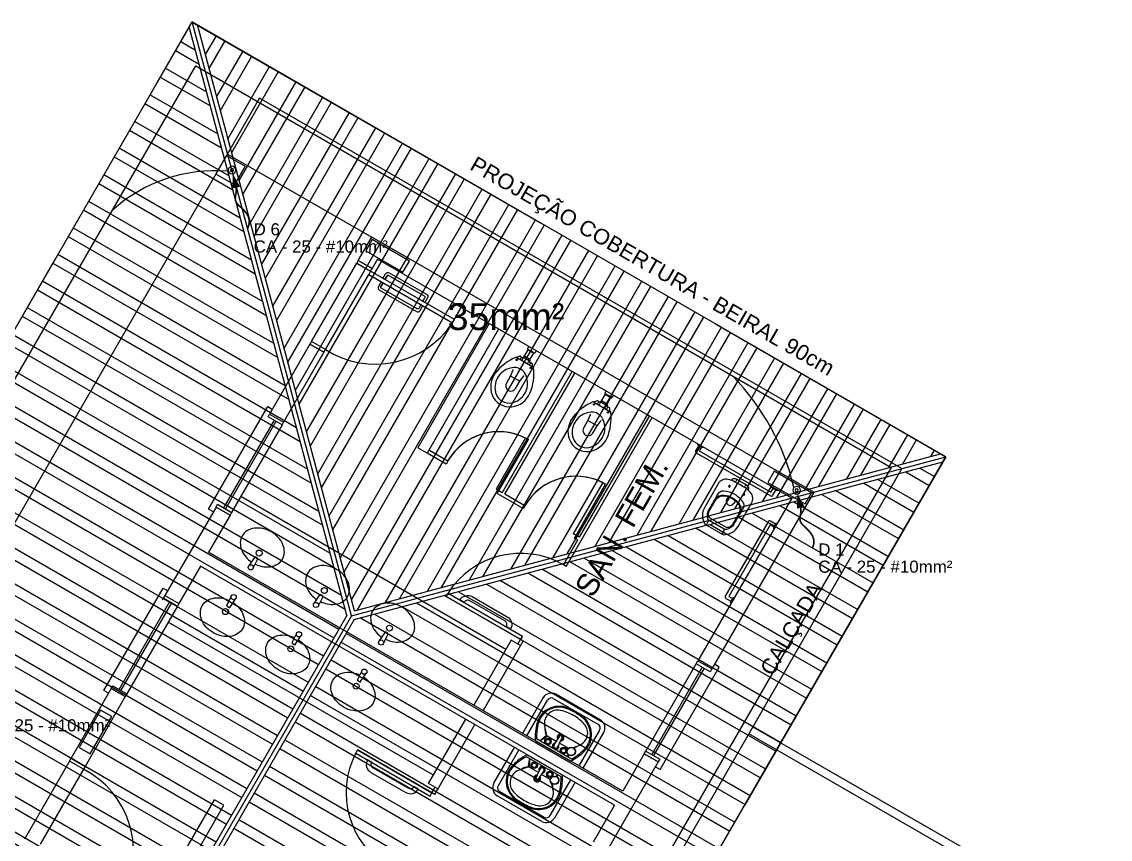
# Model space of a CAD drawing. Extents: x -192 to 167, y 237 to 369.
# Drawn here: x 125.64 to 135.77, y 318.19 to 325.8 of the extents above; entities that cross this region are included whole.
import ezdxf

# ---------------------------------------------------------------- set-up
doc = ezdxf.new("R2010")
doc.units = 0
doc.header["$LTSCALE"] = 0.1
doc.set_wipeout_variables(frame=1)
for name, pattern in [('CONTINU', [0]), ('HIDDEN', [9.525, 6.35, -3.175]), ('TRACEJADO_G', [0.375, 0.25, -0.125])]:
    doc.linetypes.add(name, pattern=pattern)
doc.layers.get('0').update_dxf_attribs({"linetype": 'CONTINUOUS'})
for name, color, linetype in [('100-txt_t4', 1, 'CONTINUOUS'), ('75-0', 7, 'CONTINUOUS'), ('A-BARRA', 2, 'CONTINUOUS'), ('A-JANEL', 1, 'CONTINUOUS'), ('A-PARED', 5, 'CONTINUOUS'), ('A-PAREDE', 5, 'CONTINUOUS'), ('A-PISOS-CTEL', 2, 'TRACEJADO_G'), ('A-PISOS-NIVEL', 1, 'CONTINUOUS'), ('A-WC', 1, 'CONTINUOUS'), ('ARQ-ALV-CORTE', 5, 'CONTINUOUS'), ('ARQ-ALV-VISTA2', 1, 'CONTINUOUS'), ('ARQ-BNC-VISTA', 1, 'CONTINUOUS'), ('ARQ-ESQ-CORTE', 3, 'CONTINUOUS'), ('ARQ-ESQ-VISTA1', 2, 'CONTINUOUS'), ('ARQ-ESQ-VISTA2', 1, 'CONTINUOUS'), ('ARQ-MOB-VISTA', 1, 'CONTINU'), ('ARQ-TXT-1_050', 2, 'CONTINUOUS'), ('ARQ-TXT-1_075', 2, 'CONTINUOUS'), ('FARADAY', 6, 'HIDDEN'), ('GER_PARA-RAIO', 5, 'PARA-RAIO'), ('PAG', 1, 'CONTINUOUS')]:
    doc.layers.add(name, color=color, linetype=linetype)
doc.styles.add('ESC-50-A20', font='arial.ttf', dxfattribs={"height": 0.1})
doc.styles.get("Standard").update_dxf_attribs({"font": 'ARIALUNI.TTF'})
doc.styles.add('T4', font='arial.ttf')
doc.linetypes.add('PARA-RAIO', pattern='A,0.5,-0.15,["/",Standard,S=0.15,R=0,X=-0.1,Y=-0.075],-0.05', length=0.7)
pattern_1 = [(330.00002, (-113.47094, 402.16197), (0.14287492, 0.2474668), []), (330.00002, (-113.43608, 402.03185), (0.14287492, 0.2474668), [])]

# ---------------------------------------------------------------- blocks, each defined once
blk = doc.blocks.new('cadnic01000124')
at = {"color": 10, "const_width": 0.0533}
blk.add_lwpolyline([(0.301, 0.301), (0.39, 0.381), (0.453, 0.463), (0.497, 0.542), (0.53, 0.619), (0.56, 0.69), (0.593, 0.752), (0.638, 0.805), (0.702, 0.846), (0.79, 0.874), (0.897, 0.896), (1.014, 0.921), (1.133, 0.956), (1.245, 1.01), (1.343, 1.091), (1.417, 1.208), (1.46, 1.368)], dxfattribs=at)
at = {"color": 10}
blk.add_lwpolyline([(0.088, 0.088, 0, 0.267, 0), (0.422, 0.422, 0.02, 0.02, 0)], format="xyseb", dxfattribs=at)
at = {"color": 2}
blk.add_circle((0, 0), 0.125, dxfattribs=at)
at = {"color": 3}
blk.add_circle((0, 0), 0.05, dxfattribs=at)
blk = doc.blocks.new('6 SALAS')
at = {"layer": 'A-BARRA', "color": 251}
for points in [[(62.236, -26.992, -0.414214), (62.267, -27.108), (62.267, -27.108), (62.228, -27.086, 0.414214), (62.213, -27.031), (61.888, -26.844, 0.414214), (61.834, -26.859), (61.795, -26.836), (61.795, -26.836, -0.414214), (61.911, -26.805)], [(61.292, -28.628, 0.414214), (61.408, -28.597), (61.408, -28.597), (61.369, -28.575, -0.414214), (61.315, -28.589), (60.99, -28.402, -0.414214), (60.975, -28.347), (60.936, -28.325), (60.936, -28.325, 0.414214), (60.967, -28.441)]]:
    blk.add_lwpolyline(points, format="xyb", close=True, dxfattribs=at)
at = {"layer": 'A-JANEL', "color": 251}
for p, q in [((60.025, -25.105), (60.155, -25.18)), ((64.01, -27.403), (64.14, -27.478))]:
    blk.add_line(p, q, dxfattribs=at)
at = {"layer": 'A-PARED', "color": 251}
blk.add_lwpolyline([(59.797, -22.798), (59.697, -22.971), (59.524, -22.871), (59.624, -22.698)], close=True, dxfattribs=at)
at = {"layer": 'A-PAREDE', "color": 251}
for p, q in [((60.85, -23.675), (60.975, -23.459)), ((65.089, -25.832), (60.975, -23.459)), ((60.98, -23.75), (60.85, -23.675)), ((60.98, -23.75), (60.85, -23.675)), ((61.03, -23.664), (60.98, -23.75)), ((61.03, -23.664), (60.98, -23.75)), ((64.884, -25.887), (61.03, -23.664)), ((60.4, -24.455), (60.025, -25.105)), ((60.53, -24.53), (60.4, -24.455)), ((60.53, -24.53), (60.4, -24.455)), ((60.53, -24.53), (60.155, -25.18)), ((60.025, -25.105), (60.155, -25.18)), ((65.089, -25.832), (64.14, -27.478)), ((64.884, -25.887), (64.01, -27.403)), ((63.311, -28.616), (59.456, -26.392)), ((63.236, -28.746), (59.381, -26.522)), ((64.01, -27.403), (64.14, -27.478)), ((58.551, -27.66), (58.177, -28.31)), ((58.681, -27.735), (58.307, -28.385)), ((58.551, -27.66), (58.681, -27.735)), ((58.307, -28.385), (58.177, -28.31))]:
    blk.add_line(p, q, dxfattribs=at)
for points in [[(61.326, -23.68), (60.98, -23.48), (60.92, -23.584), (61.266, -23.784)], [(65.069, -25.838), (64.722, -25.638), (64.662, -25.742), (65.009, -25.942)], [(58.356, -28.269), (58.556, -27.922), (58.452, -27.862), (58.252, -28.209)]]:
    blk.add_lwpolyline(points, close=True, dxfattribs=at)
at = {"layer": 'A-PISOS-NIVEL', "color": 251}
for p, q in [((59.632, -22.684), (59.932, -22.165)), ((65.909, -25.612), (59.932, -22.165)), ((56.497, -28.12), (59.632, -22.684)), ((59.632, -22.684), (60.975, -23.459)), ((65.909, -25.612), (63.086, -30.506)), ((64.522, -28.016), (79.8, -36.796)), ((79.8, -36.915), (64.485, -28.081))]:
    blk.add_line(p, q, dxfattribs=at)
at = {"layer": 'A-WC', "color": 251}
for p, q in [((62.786, -26.524), (63.585, -25.138)), ((61.667, -25.57), (61.49, -25.468)), ((61.682, -25.544), (61.505, -25.442)), ((61.682, -25.544), (61.667, -25.57)), ((62.76, -26.509), (62.893, -26.277)), ((62.786, -26.524), (62.76, -26.509)), ((62.386, -27.217), (61.667, -26.802)), ((61.667, -26.802), (62.36, -27.202)), ((61.685, -26.773), (62.377, -27.172)), ((62.36, -27.202), (62.335, -27.245)), ((62.386, -27.217), (62.357, -27.267)), ((62.377, -27.172), (62.36, -27.202)), ((60.843, -28.231), (60.826, -28.261)), ((60.826, -28.261), (61.518, -28.661)), ((60.843, -28.231), (61.536, -28.631)), ((61.562, -28.646), (60.843, -28.231)), ((61.518, -28.661), (61.536, -28.631)), ((61.536, -28.631), (61.565, -28.58)), ((61.562, -28.646), (61.591, -28.595))]:
    blk.add_line(p, q, dxfattribs=at)
blk.add_arc((62.158, -25.819), 0.55, 60.0228, 150.0228, dxfattribs=at)
at = {"layer": 'ARQ-ALV-CORTE', "color": 251}
for p, q in [((60.85, -23.675), (60.98, -23.75)), ((58.551, -27.66), (58.681, -27.735)), ((58.162, -28.336), (57.742, -29.063)), ((58.177, -28.31), (58.307, -28.385)), ((58.292, -28.411), (57.889, -29.108))]:
    blk.add_line(p, q, dxfattribs=at)
blk.add_lwpolyline([(58.307, -28.385), (58.292, -28.411), (58.162, -28.336), (58.177, -28.31)], close=True, dxfattribs=at)
blk.add_arc((57.894, -29.177), 0.864, 333.8638, 62.5601, dxfattribs=at)
at = {"layer": 'ARQ-ALV-VISTA2', "color": 251, "ltscale": 0.1}
for p, q in [((62.069, -24.263), (61.403, -25.418)), ((62.156, -24.313), (61.49, -25.468)), ((62.396, -24.567), (62.431, -24.507)), ((62.437, -24.476), (62.426, -24.495)), ((62.426, -24.498), (62.429, -24.5)), ((62.429, -24.5), (62.428, -24.502)), ((62.428, -24.505), (62.485, -24.538)), ((62.429, -24.5), (62.49, -24.535)), ((62.507, -24.516), (62.495, -24.535)), ((62.325, -24.579), (62.322, -24.578)), ((62.325, -24.579), (62.473, -24.665)), ((62.356, -24.597), (62.369, -24.574)), ((62.386, -24.584), (62.358, -24.568)), ((62.373, -24.607), (62.386, -24.584)), ((62.386, -24.584), (62.389, -24.579)), ((62.441, -24.609), (62.389, -24.579)), ((62.448, -24.597), (62.396, -24.567)), ((62.425, -24.637), (62.438, -24.614)), ((62.438, -24.614), (62.441, -24.609)), ((62.438, -24.614), (62.466, -24.63)), ((62.448, -24.597), (62.483, -24.537)), ((62.49, -24.535), (62.488, -24.537)), ((62.49, -24.535), (62.492, -24.536)), ((62.189, -25.837), (62.84, -24.708)), ((62.268, -24.751), (62.293, -24.694)), ((62.293, -24.694), (62.292, -24.691)), ((62.442, -24.647), (62.455, -24.624)), ((62.473, -24.665), (62.476, -24.666)), ((62.215, -25.852), (62.866, -24.723)), ((62.215, -25.852), (62.866, -24.723)), ((62.229, -24.819), (62.268, -24.751)), ((62.353, -24.8), (62.268, -24.751)), ((62.313, -24.868), (62.353, -24.8)), ((62.353, -24.8), (62.39, -24.75)), ((62.39, -24.75), (62.393, -24.749)), ((63.156, -24.89), (63.145, -24.91)), ((63.145, -24.913), (63.148, -24.914)), ((63.148, -24.914), (63.147, -24.917)), ((63.147, -24.92), (63.204, -24.953)), ((63.148, -24.914), (63.209, -24.949)), ((63.044, -24.994), (63.041, -24.992)), ((63.044, -24.994), (63.192, -25.08)), ((63.075, -25.012), (63.088, -24.989)), ((63.105, -24.998), (63.077, -24.982)), ((63.092, -25.022), (63.105, -24.998)), ((63.105, -24.998), (63.108, -24.994)), ((63.16, -25.024), (63.108, -24.994)), ((63.115, -24.982), (63.15, -24.921)), ((63.167, -25.012), (63.115, -24.982)), ((63.167, -25.012), (63.202, -24.951)), ((63.209, -24.949), (63.207, -24.952)), ((63.209, -24.949), (63.211, -24.951)), ((63.226, -24.93), (63.214, -24.95)), ((62.908, -26.251), (63.559, -25.123)), ((62.987, -25.166), (63.012, -25.108)), ((63.012, -25.108), (63.011, -25.106)), ((63.144, -25.052), (63.157, -25.028)), ((63.157, -25.028), (63.16, -25.024)), ((63.157, -25.028), (63.185, -25.045)), ((63.161, -25.062), (63.174, -25.038)), ((63.192, -25.08), (63.195, -25.081)), ((62.948, -25.234), (62.987, -25.166)), ((63.072, -25.214), (62.987, -25.166)), ((63.032, -25.282), (63.072, -25.214)), ((63.072, -25.214), (63.109, -25.164)), ((63.109, -25.164), (63.112, -25.164)), ((61.49, -25.468), (61.403, -25.418)), ((62.407, -25.327), (62.132, -25.804)), ((62.143, -25.845), (62.433, -25.342)), ((62.407, -25.327), (62.433, -25.342)), ((62.189, -25.837), (62.132, -25.804)), ((62.189, -25.837), (62.132, -25.804)), ((62.189, -25.837), (62.158, -25.819)), ((63.126, -25.742), (62.851, -26.219)), ((62.862, -26.26), (63.152, -25.757)), ((63.126, -25.742), (63.152, -25.757)), ((62.386, -25.985), (62.143, -25.845)), ((62.401, -25.959), (62.215, -25.852)), ((59.526, -25.971), (59.051, -26.794)), ((59.526, -25.971), (59.656, -26.046)), ((59.526, -25.971), (59.656, -26.046)), ((62.401, -25.959), (62.386, -25.985)), ((59.656, -26.046), (59.456, -26.392)), ((62.908, -26.251), (62.851, -26.219)), ((62.908, -26.251), (62.851, -26.219)), ((62.908, -26.251), (62.877, -26.234)), ((62.893, -26.277), (62.862, -26.26)), ((59.884, -26.439), (59.829, -26.52)), ((59.909, -26.446), (59.894, -26.437)), ((59.381, -26.522), (59.181, -26.869)), ((59.913, -26.456), (59.87, -26.544)), ((59.051, -26.794), (59.026, -26.837)), ((59.051, -26.794), (59.181, -26.869)), ((59.051, -26.794), (59.181, -26.869)), ((59.051, -26.794), (59.181, -26.869)), ((59.628, -26.886), (59.669, -26.797)), ((59.656, -26.902), (59.711, -26.821)), ((60.49, -26.789), (60.435, -26.87)), ((60.519, -26.806), (60.476, -26.894)), ((60.516, -26.795), (60.501, -26.787)), ((61.667, -26.802), (61.682, -26.776)), ((61.682, -26.776), (61.667, -26.802)), ((61.682, -26.776), (61.682, -26.776)), ((59.646, -26.905), (59.631, -26.896)), ((60.236, -27.233), (60.277, -27.144)), ((61.097, -27.139), (61.041, -27.22)), ((61.122, -27.145), (61.107, -27.136)), ((60.254, -27.252), (60.239, -27.243)), ((60.264, -27.249), (60.319, -27.168)), ((61.125, -27.155), (61.083, -27.244)), ((62.274, -27.21), (61.925, -27.816)), ((62.361, -27.26), (62.274, -27.21)), ((62.361, -27.26), (62.011, -27.866)), ((60.843, -27.58), (60.885, -27.491)), ((60.872, -27.596), (60.927, -27.515)), ((60.862, -27.599), (60.847, -27.59)), ((62.572, -27.745), (62.379, -28.079)), ((62.665, -27.753), (63.081, -27.993)), ((63.104, -27.954), (62.688, -27.714)), ((62.418, -28.101), (62.611, -27.768)), ((61.504, -28.545), (61.85, -27.946)), ((61.587, -28.603), (61.936, -27.996)), ((63.096, -28.047), (62.903, -28.381)), ((62.497, -28.147), (62.825, -28.336)), ((62.833, -28.317), (62.509, -28.13)), ((62.539, -28.148), (62.601, -28.095)), ((62.54, -28.148), (62.607, -28.103)), ((62.693, -28.153), (62.607, -28.103)), ((62.672, -28.183), (62.727, -28.104)), ((62.706, -28.203), (62.747, -28.116)), ((62.942, -28.403), (63.135, -28.07)), ((62.112, -28.542), (62.304, -28.209)), ((62.343, -28.231), (62.151, -28.565)), ((62.804, -28.217), (62.722, -28.17)), ((62.738, -28.482), (62.414, -28.295)), ((62.422, -28.277), (62.75, -28.466)), ((62.444, -28.312), (62.429, -28.392)), ((62.445, -28.313), (62.439, -28.393)), ((62.799, -28.298), (62.809, -28.28)), ((62.803, -28.291), (62.804, -28.276)), ((62.803, -28.3), (62.813, -28.282)), ((62.806, -28.286), (62.807, -28.279)), ((63.64, -28.344), (63.166, -29.167)), ((63.51, -28.269), (63.311, -28.616)), ((63.64, -28.344), (63.51, -28.269)), ((63.51, -28.269), (63.64, -28.344)), ((63.64, -28.344), (63.51, -28.269)), ((62.526, -28.443), (62.439, -28.393)), ((62.541, -28.41), (62.501, -28.496)), ((62.575, -28.43), (62.521, -28.508)), ((62.637, -28.507), (62.555, -28.46)), ((62.704, -28.462), (62.694, -28.48)), ((62.708, -28.464), (62.698, -28.482)), ((61.591, -28.595), (61.504, -28.545)), ((62.636, -28.844), (62.828, -28.511)), ((62.867, -28.533), (62.675, -28.867)), ((62.701, -28.469), (62.688, -28.477)), ((62.698, -28.474), (62.692, -28.479)), ((62.559, -28.898), (62.143, -28.658)), ((62.166, -28.619), (62.581, -28.859)), ((58.846, -29.85), (59.512, -28.696)), ((58.933, -29.9), (59.599, -28.746)), ((59.599, -28.746), (59.512, -28.696)), ((63.236, -28.746), (63.036, -29.092))]:
    blk.add_line(p, q, dxfattribs=at)
at = {"layer": 'ARQ-ALV-VISTA2', "color": 251}
for points in [[(60.965, -23.776), (60.98, -23.75), (60.85, -23.675), (60.835, -23.701)], [(61.727, -24.256), (61.744, -24.226), (60.965, -23.776), (60.947, -23.807)], [(60.53, -24.53), (60.545, -24.504), (60.415, -24.429), (60.4, -24.455)]]:
    blk.add_lwpolyline(points, close=True, dxfattribs=at)
at = {"layer": 'ARQ-ALV-VISTA2', "color": 251, "ltscale": 0.1}
for points in [[(64.062, -25.413, -0.414214), (64.048, -25.416), (64.013, -25.396, -0.414214), (64.01, -25.383), (64.062, -25.413)], [(64.755, -25.812, -0.414214), (64.741, -25.816), (64.706, -25.796, -0.414214), (64.703, -25.782), (64.755, -25.812)], [(64.72, -26.173, -0.414214), (64.716, -26.159), (64.736, -26.125, -0.414214), (64.75, -26.121), (64.72, -26.173)], [(59.891, -26.502, 0.059992), (59.953, -26.523, 0.087531), (60.03, -26.526, 0.105501), (60.1, -26.501, 0.123031), (60.144, -26.455, 0.123031), (60.162, -26.394, 0.105501), (60.149, -26.321, 0.087531), (60.108, -26.256, 0.07802), (60.041, -26.202, 0.07802), (59.961, -26.171, 0.087531), (59.884, -26.168, 0.105501), (59.814, -26.193, 0.123031), (59.77, -26.239, 0.123031), (59.752, -26.3, 0.105501), (59.765, -26.373, 0.087531), (59.806, -26.438, 0.059024), (59.855, -26.481, 0.07802)], [(60.497, -26.851, 0.059992), (60.56, -26.873, 0.087531), (60.636, -26.876, 0.105501), (60.706, -26.851, 0.123031), (60.751, -26.805, 0.123031), (60.768, -26.744, 0.105501), (60.755, -26.67, 0.087531), (60.714, -26.605, 0.07802), (60.648, -26.551, 0.07802), (60.567, -26.52, 0.087531), (60.491, -26.517, 0.105501), (60.421, -26.543, 0.123031), (60.376, -26.588, 0.123031), (60.359, -26.65, 0.105501), (60.372, -26.723, 0.087531), (60.412, -26.788, 0.059024), (60.462, -26.831, 0.07802)], [(59.685, -26.86, -0.059992), (59.735, -26.903, -0.087531), (59.776, -26.968, -0.105501), (59.79, -27.041, -0.123031), (59.773, -27.103, -0.123031), (59.729, -27.149, -0.105501), (59.659, -27.175, -0.087531), (59.582, -27.172, -0.07802), (59.502, -27.142, -0.07802), (59.434, -27.088, -0.087531), (59.393, -27.023, -0.105501), (59.38, -26.95, -0.123031), (59.397, -26.889, -0.123031), (59.441, -26.843, -0.105501), (59.511, -26.817, -0.087531), (59.587, -26.819, -0.059024), (59.649, -26.84, -0.07802)], [(64.32, -26.866, -0.414214), (64.316, -26.852), (64.336, -26.818, -0.414214), (64.35, -26.814), (64.32, -26.866)], [(61.103, -27.201, 0.059992), (61.166, -27.223, 0.087531), (61.243, -27.226, 0.105501), (61.312, -27.201, 0.123031), (61.357, -27.155, 0.123031), (61.375, -27.093, 0.105501), (61.362, -27.02, 0.087531), (61.321, -26.955, 0.07802), (61.254, -26.901, 0.07802), (61.174, -26.87, 0.087531), (61.097, -26.867, 0.105501), (61.027, -26.892, 0.123031), (60.983, -26.938, 0.123031), (60.965, -27, 0.105501), (60.978, -27.073, 0.087531), (61.019, -27.138, 0.059024), (61.068, -27.181, 0.07802)], [(60.293, -27.207, -0.059992), (60.343, -27.25, -0.087531), (60.384, -27.315, -0.105501), (60.398, -27.388, -0.123031), (60.381, -27.45, -0.123031), (60.336, -27.496, -0.105501), (60.267, -27.522, -0.087531), (60.19, -27.519, -0.07802), (60.11, -27.489, -0.07802), (60.042, -27.435, -0.087531), (60.001, -27.37, -0.105501), (59.988, -27.297, -0.123031), (60.005, -27.236, -0.123031), (60.049, -27.19, -0.105501), (60.119, -27.164, -0.087531), (60.195, -27.166, -0.059024), (60.257, -27.187, -0.07802)], [(60.901, -27.554, -0.059992), (60.951, -27.597, -0.087531), (60.992, -27.662, -0.105501), (61.006, -27.735, -0.123031), (60.988, -27.797, -0.123031), (60.944, -27.843, -0.105501), (60.875, -27.869, -0.087531), (60.798, -27.866, -0.07802), (60.717, -27.836, -0.07802), (60.65, -27.782, -0.087531), (60.609, -27.717, -0.105501), (60.595, -27.644, -0.123031), (60.613, -27.583, -0.123031), (60.657, -27.537, -0.105501), (60.726, -27.511, -0.087531), (60.803, -27.513, -0.059024), (60.865, -27.534, -0.07802)]]:
    blk.add_lwpolyline(points, format="xyb", dxfattribs=at)
for points in [[(59.671, -26.02), (59.656, -26.046), (59.526, -25.971), (59.541, -25.945)], [(59.181, -26.869), (59.166, -26.895), (59.036, -26.82), (59.051, -26.794)], [(63.655, -28.318), (63.64, -28.344), (63.51, -28.269), (63.525, -28.243)]]:
    blk.add_lwpolyline(points, close=True, dxfattribs=at)
for centre, radius in [((62.325, -24.6), 0.00682), ((62.455, -24.675), 0.00682), ((63.044, -25.015), 0.00682), ((63.174, -25.09), 0.00682), ((59.927, -26.399), 0.0278), ((59.849, -26.532), 0.024), ((60.534, -26.748), 0.0278), ((59.69, -26.809), 0.024), ((59.614, -26.944), 0.0278), ((60.456, -26.882), 0.024), ((60.298, -27.156), 0.024), ((61.14, -27.098), 0.0278), ((61.062, -27.232), 0.024), ((60.222, -27.291), 0.0278), ((60.906, -27.503), 0.024), ((60.83, -27.638), 0.0278), ((62.615, -28.154), 0.03), ((62.615, -28.154), 0.02), ((62.76, -28.238), 0.03), ((62.76, -28.238), 0.02), ((62.831, -28.247), 0.04), ((62.831, -28.247), 0.037), ((62.487, -28.375), 0.03), ((62.487, -28.375), 0.02), ((62.633, -28.459), 0.03), ((62.633, -28.459), 0.02), ((62.676, -28.515), 0.04), ((62.676, -28.515), 0.037)]:
    blk.add_circle(centre, radius, dxfattribs=at)
for centre, radius, start, end in [((62.427, -24.496), 0.002, 150.0228, 240.0228), ((62.429, -24.503), 0.002, 150.0228, 240.0228), ((62.508, -25.02), 0.484, 113.7805, 142.3423), ((62.318, -24.586), 0.00909, 60.0228, 119.0053), ((62.543, -25.003), 0.477, 113.8624, 117.241), ((62.354, -24.575), 0.00909, 60.0228, 113.8624), ((62.393, -24.573), 0.00697, 60.0228, 240.0228), ((62.444, -24.603), 0.00697, 240.0228, 60.0228), ((62.486, -24.536), 0.002, 240.0228, 330.0228), ((62.493, -24.534), 0.002, 240.0228, 330.0228), ((62.309, -24.859), 0.187, 92.7027, 185.7713), ((62.305, -24.784), 0.112, 60.0228, 92.7027), ((62.305, -24.784), 0.112, 27.3429, 60.0228), ((62, -24.727), 0.484, 337.7033, 6.3682), ((62.462, -24.638), 0.00909, 6.1832, 60.0228), ((61.997, -24.688), 0.477, 2.8046, 6.1832), ((62.471, -24.674), 0.00909, 6.3586, 60.0228), ((62.29, -24.852), 0.208, 142.3423, 200.9207), ((62.271, -24.843), 0.0486, 150.0228, 330.0228), ((62.239, -24.819), 0.187, 294.2742, 27.3429), ((62.281, -24.862), 0.159, 185.7713, 198.6929), ((62.255, -24.871), 0.132, 198.6929, 240.0228), ((62.255, -24.831), 0.208, 276.9109, 337.7033), ((63.146, -24.911), 0.002, 150.0228, 240.0228), ((63.148, -24.918), 0.002, 150.0228, 240.0228), ((62.259, -24.865), 0.174, 200.4995, 276.9109), ((62.255, -24.871), 0.132, 240.0228, 281.3527), ((62.25, -24.844), 0.159, 281.3527, 294.2742), ((63.227, -25.435), 0.484, 113.7805, 142.3423), ((63.037, -25), 0.00909, 60.0228, 119.0053), ((63.262, -25.418), 0.477, 113.8624, 117.241), ((63.073, -24.99), 0.00909, 60.0228, 113.8624), ((63.112, -24.988), 0.00697, 60.0228, 240.0228), ((63.163, -25.018), 0.00697, 240.0228, 60.0228), ((63.205, -24.951), 0.002, 240.0228, 330.0228), ((63.212, -24.949), 0.002, 240.0228, 330.0228), ((63.028, -25.274), 0.187, 92.7027, 185.7713), ((63.024, -25.199), 0.112, 60.0228, 92.7027), ((63.024, -25.199), 0.112, 27.3429, 60.0228), ((62.719, -25.142), 0.484, 337.7033, 6.3682), ((63.181, -25.052), 0.00909, 6.1832, 60.0228), ((62.716, -25.103), 0.477, 2.8046, 6.1832), ((63.19, -25.089), 0.00909, 6.3586, 60.0228), ((63.009, -25.267), 0.208, 142.3423, 200.9207), ((62.958, -25.234), 0.187, 294.2742, 27.3429), ((63, -25.277), 0.159, 185.7713, 198.6929), ((62.99, -25.258), 0.0486, 150.0228, 330.0228), ((62.973, -25.246), 0.208, 276.9109, 337.7033), ((62.978, -25.28), 0.174, 200.4995, 276.9109), ((62.974, -25.286), 0.132, 198.6929, 240.0228), ((62.974, -25.286), 0.132, 240.0228, 281.3527), ((62.969, -25.259), 0.159, 281.3527, 294.2742), ((62.877, -26.234), 0.55, 60.0228, 150.0228), ((62.877, -26.234), 0.55, 63.1496, 150.0228), ((59.89, -26.444), 0.008, 59.9451, 145.5915), ((59.905, -26.452), 0.008, 334.2986, 59.9451), ((60.497, -26.794), 0.008, 59.9451, 145.5915), ((60.512, -26.802), 0.008, 334.2986, 59.9451), ((59.635, -26.889), 0.008, 154.7065, 240.3529), ((59.65, -26.898), 0.008, 240.3529, 325.9994), ((61.103, -27.143), 0.008, 59.9451, 145.5915), ((61.118, -27.152), 0.008, 334.2986, 59.9451), ((60.243, -27.236), 0.008, 154.7065, 240.3529), ((60.258, -27.245), 0.008, 240.3529, 325.9994), ((60.851, -27.583), 0.008, 154.7065, 240.3529), ((60.866, -27.592), 0.008, 240.3529, 325.9994), ((62.645, -27.788), 0.085, 60.0228, 150.0228), ((62.645, -27.788), 0.04, 60.0228, 150.0228), ((62.717, -28.036), 0.21, 68.1482, 165.1343), ((62.719, -28.034), 0.2, 67.9079, 164.7411), ((62.574, -28.393), 0.587, 60.0228, 67.9079), ((62.574, -28.393), 0.595, 60.0228, 68.1482), ((62.705, -27.984), 0.123, 77.6098, 190.5825), ((62.64, -28.278), 0.424, 60.0228, 77.6098), ((62.64, -28.278), 0.424, 42.4358, 60.0228), ((62.574, -28.393), 0.587, 52.1377, 60.0228), ((62.574, -28.393), 0.595, 51.8974, 60.0228), ((62.811, -28.087), 0.2, 315.3045, 52.1377), ((62.811, -28.09), 0.21, 314.9113, 51.8974), ((63.061, -28.027), 0.085, 330.0228, 60.0228), ((63.014, -28.114), 0.518, 165.1343, 183.5727), ((63.014, -28.114), 0.505, 164.7411, 181.8156), ((69.271, -27.353), 6.719, 185.5825, 186.188), ((69.188, -26.772), 6.719, 190.5825, 191.3505), ((62.862, -28.074), 0.123, 289.4631, 42.4358), ((63.061, -28.027), 0.04, 330.0228, 60.0228), ((62.604, -28.075), 0.0137, 186.188, 248.2939), ((62.613, -28.092), 0.0126, 191.3505, 240.0228), ((62.733, -28.116), 0.0315, 267.9716, 212.79), ((62.733, -28.116), 0.021, 280.9483, 200.3137), ((62.736, -28.111), 0.0118, 334.8352, 145.2104), ((62.687, -28.196), 0.03, 98.8271, 21.2185), ((62.688, -28.196), 0.02, 140.398, 339.6476), ((62.594, -27.872), 0.518, 296.4729, 314.9113), ((62.594, -27.872), 0.505, 298.23, 315.3045), ((60.665, -21.856), 6.719, 288.9569, 289.4631), ((60.121, -22.075), 6.719, 293.9924, 294.4631), ((62.653, -28.74), 0.518, 116.4729, 134.9113), ((62.653, -28.74), 0.505, 118.23, 135.3045), ((62.436, -28.522), 0.21, 134.9113, 231.8974), ((62.436, -28.525), 0.2, 135.3045, 232.1377), ((62.385, -28.538), 0.123, 109.4631, 222.4358), ((65.126, -34.537), 6.719, 113.8575, 114.4631), ((64.583, -34.756), 6.719, 108.6951, 109.4631), ((62.414, -28.405), 0.0137, 51.7517, 113.8575), ((62.433, -28.404), 0.0126, 60.0228, 108.6951), ((62.514, -28.497), 0.0315, 87.2556, 32.074), ((62.56, -28.417), 0.03, 278.8271, 201.2185), ((62.56, -28.417), 0.02, 320.398, 159.6476), ((62.233, -28.498), 0.518, 345.1343, 3.5727), ((62.186, -28.585), 0.085, 150.0228, 240.0228), ((62.186, -28.585), 0.04, 150.0228, 240.0228), ((62.514, -28.497), 0.021, 99.7319, 19.0973), ((62.511, -28.501), 0.0118, 154.8352, 325.2104), ((56.059, -29.84), 6.719, 10.5825, 11.0887), ((55.977, -29.26), 6.719, 5.5825, 6.0532), ((62.233, -28.498), 0.505, 344.7411, 1.8156), ((62.607, -28.335), 0.424, 222.4358, 240.0228), ((62.53, -28.577), 0.21, 248.1482, 345.1343), ((62.528, -28.578), 0.2, 247.9079, 344.7411), ((62.543, -28.629), 0.123, 257.6098, 10.5825), ((62.674, -28.22), 0.595, 231.8974, 240.0228), ((62.674, -28.22), 0.587, 232.1377, 240.0228), ((62.674, -28.22), 0.595, 240.0228, 248.1482), ((62.674, -28.22), 0.587, 240.0228, 247.9079), ((62.607, -28.335), 0.424, 240.0228, 257.6098), ((62.601, -28.824), 0.085, 240.0228, 330.0228), ((62.601, -28.824), 0.04, 240.0228, 330.0228)]:
    blk.add_arc(centre, radius, start, end, dxfattribs=at)
at = {"layer": 'ARQ-BNC-VISTA', "color": 251}
for p, q in [((60.415, -24.429), (60.835, -23.701)), ((60.545, -24.504), (60.947, -23.807)), ((62.224, -27.297), (59.756, -25.873)), ((61.55, -28.466), (59.081, -27.042))]:
    blk.add_line(p, q, dxfattribs=at)
at = {"layer": 'ARQ-ESQ-CORTE', "color": 251}
for points in [[(61.098, -23.853), (61.118, -23.818), (61.098, -23.853), (61.079, -23.842), (61.104, -23.799, -0.414214), (61.138, -23.79), (61.485, -23.99, -0.414214), (61.494, -24.024), (61.469, -24.067), (61.45, -24.056), (61.47, -24.022, 0.414214), (61.467, -24.008), (61.132, -23.815, 0.414214), (61.118, -23.818)], [(61.08, -23.883), (61.06, -23.918), (61.08, -23.883), (61.062, -23.873), (61.037, -23.916, 0.414214), (61.046, -23.95), (61.392, -24.15, 0.414214), (61.427, -24.141), (61.452, -24.097), (61.433, -24.087), (61.413, -24.121, -0.414214), (61.399, -24.125), (61.064, -23.932, -0.414214), (61.06, -23.918)]]:
    blk.add_lwpolyline(points, format="xyb", dxfattribs=at)
at = {"layer": 'ARQ-ESQ-VISTA1', "color": 251}
for p, q in [((60.067, -25.163), (59.597, -25.977)), ((60.084, -25.173), (59.615, -25.987)), ((60.14, -25.206), (59.671, -26.02)), ((59.092, -26.852), (58.623, -27.666)), ((59.11, -26.862), (58.64, -27.676)), ((59.166, -26.895), (58.696, -27.709)), ((63.525, -28.243), (63.995, -27.429)), ((64.051, -27.462), (63.582, -28.275)), ((64.069, -27.472), (63.599, -28.285))]:
    blk.add_line(p, q, dxfattribs=at)
for points in [[(59.501, -26.014), (59.457, -25.989), (60.007, -25.036), (60.05, -25.061)], [(58.526, -27.703), (58.483, -27.678), (59.033, -26.726), (59.076, -26.75)], [(63.615, -28.388), (63.659, -28.413), (64.208, -27.46), (64.165, -27.435)]]:
    blk.add_lwpolyline(points, dxfattribs=at)
for points in [[(60.155, -25.18), (60.14, -25.206), (60.01, -25.131), (60.025, -25.105)], [(64.14, -27.478), (64.125, -27.504), (63.995, -27.429), (64.01, -27.403)], [(58.696, -27.709), (58.681, -27.735), (58.551, -27.66), (58.566, -27.634)]]:
    blk.add_lwpolyline(points, close=True, dxfattribs=at)
at = {"layer": 'ARQ-ESQ-VISTA2', "color": 251, "linetype": 'Continuous'}
blk.add_arc((61.009, -23.776), 0.864, 237.4855, 326.1818, dxfattribs=at)
at = {"layer": 'PAG', "color": 251}
for centre, radius, start, end in [((62.158, -25.819), 0.55, 63.1496, 150.0228), ((62.36, -27.202), 0.8, 60.0228, 147.8737), ((61.536, -28.631), 0.8, 152.1719, 240.0228)]:
    blk.add_arc(centre, radius, start, end, dxfattribs=at)
at = {"layer": 'ARQ-TXT-1_050', "color": 251, "insert": (62.034, -28.146), "char_height": 0.2048, "attachment_point": 1, "rotation": 60.0283, "style": 'ESC-50-A20'}
blk.add_mtext_dynamic_manual_height_columns('\\pi1.6423;SAN. FEM.      ', width=4.46064, gutter_width=1, heights=[0], dxfattribs=at)
at = {"layer": 'ARQ-TXT-1_075', "color": 251, "char_height": 0.144, "attachment_point": 1, "style": 'ESC-50-A20'}
for s, insert, width, rotation in [('PROJEÇÃO COBERTURA - BEIRAL 90cm', (61.95, -22.698), 4.35581, 330.0228), ('CALÇADA ', (64.582, -27.48), 0.88038, 60.0228)]:
    blk.add_mtext(s, dxfattribs=dict(at, insert=insert, width=width, rotation=rotation))
at = {"color": 251, "ltscale": 0.1}
blk.add_wipeout([(64.161, -26.18), (64.08, -26.133), (64.076, -26.129), (64.073, -26.124), (64.071, -26.12), (64.068, -26.114), (64.066, -26.11), (64.062, -26.099), (64.059, -26.088), (64.057, -26.08), (64.055, -26.068), (64.054, -26.052), (64.054, -26.044), (64.054, -26.039), (64.054, -26.036), (64.054, -26.032), (64.056, -26.02), (64.058, -26.013), (64.059, -26.007), (64.062, -25.999), (64.064, -25.992), (64.065, -25.99), (64.068, -25.983), (64.073, -25.973), (64.074, -25.971), (64.199, -25.754), (64.206, -25.745), (64.21, -25.741), (64.215, -25.735), (64.221, -25.73), (64.226, -25.726), (64.229, -25.725), (64.232, -25.723), (64.235, -25.721), (64.237, -25.72), (64.242, -25.718), (64.246, -25.717), (64.255, -25.714), (64.264, -25.712), (64.269, -25.712), (64.28, -25.712), (64.29, -25.714), (64.301, -25.716), (64.313, -25.719), (64.319, -25.721), (64.32, -25.72), (64.321, -25.719), (64.324, -25.716), (64.327, -25.714), (64.329, -25.712), (64.332, -25.71), (64.334, -25.709), (64.336, -25.708), (64.338, -25.707), (64.339, -25.707), (64.343, -25.706), (64.344, -25.705), (64.346, -25.705), (64.347, -25.705), (64.348, -25.705), (64.348, -25.705), (64.349, -25.705), (64.349, -25.705), (64.35, -25.705), (64.351, -25.705), (64.352, -25.705), (64.353, -25.705), (64.355, -25.705), (64.357, -25.705), (64.36, -25.706), (64.363, -25.706), (64.366, -25.707), (64.371, -25.71), (64.371, -25.71), (64.463, -25.763), (64.463, -25.763), (64.464, -25.763), (64.464, -25.763), (64.465, -25.764), (64.467, -25.765), (64.468, -25.766), (64.469, -25.767), (64.47, -25.768), (64.472, -25.77), (64.473, -25.771), (64.475, -25.774), (64.476, -25.774), (64.477, -25.777), (64.479, -25.779), (64.48, -25.781), (64.48, -25.782), (64.481, -25.784), (64.481, -25.785), (64.481, -25.785), (64.482, -25.79), (64.482, -25.79), (64.483, -25.791), (64.483, -25.793), (64.483, -25.794), (64.483, -25.795), (64.483, -25.796), (64.483, -25.797), (64.483, -25.798), (64.483, -25.798), (64.483, -25.799), (64.483, -25.8), (64.483, -25.801), (64.483, -25.801), (64.483, -25.802), (64.483, -25.802), (64.483, -25.803), (64.482, -25.805), (64.482, -25.807), (64.482, -25.808), (64.48, -25.813), (64.479, -25.813), (64.48, -25.814), (64.481, -25.815), (64.484, -25.818), (64.488, -25.822), (64.492, -25.825), (64.503, -25.838), (64.507, -25.844), (64.51, -25.848), (64.512, -25.852), (64.515, -25.857), (64.516, -25.861), (64.517, -25.864), (64.519, -25.869), (64.52, -25.873), (64.521, -25.881), (64.522, -25.887), (64.522, -25.892), (64.521, -25.898), (64.521, -25.903), (64.52, -25.91), (64.519, -25.915), (64.517, -25.919), (64.516, -25.924), (64.515, -25.926), (64.515, -25.927), (64.514, -25.928), (64.512, -25.932), (64.511, -25.933), (64.511, -25.934), (64.511, -25.934), (64.386, -26.151), (64.381, -26.158), (64.378, -26.162), (64.376, -26.165), (64.374, -26.168), (64.372, -26.17), (64.37, -26.173), (64.368, -26.175), (64.367, -26.177), (64.366, -26.178), (64.365, -26.178), (64.364, -26.18), (64.355, -26.189), (64.352, -26.191), (64.349, -26.194), (64.347, -26.195), (64.346, -26.196), (64.344, -26.197), (64.342, -26.199), (64.339, -26.201), (64.338, -26.202), (64.335, -26.204), (64.33, -26.207), (64.321, -26.212), (64.318, -26.213), (64.308, -26.217), (64.301, -26.22), (64.292, -26.223), (64.276, -26.226), (64.267, -26.227), (64.259, -26.228), (64.248, -26.228), (64.244, -26.227), (64.243, -26.227)], dxfattribs=at).dxf.layer = 'ARQ-ALV-VISTA2'
at = {"layer": 'A-PISOS-CTEL', "color": 251, "linetype": 'TRACEJADO_G', "ltscale": 150}
blk.add_lwpolyline([(50.533, -36.657), (59.302, -21.455), (66.319, -25.502), (57.55, -40.705)], close=True, dxfattribs=at)
at = {"layer": 'ARQ-ALV-VISTA2', "color": 251, "ltscale": 0.1}
for p, q in [((64.08, -26.133), (64.243, -26.227)), ((64.243, -26.227), (64.235, -26.222)), ((64.24, -26.213), (64.257, -26.183))]:
    blk.add_line(p, q, dxfattribs=at)
for points in [[(64.018, -25.399), (63.99, -25.446, 0.414214), (63.996, -25.467), (64.689, -25.867, 0.414214), (64.709, -25.861), (64.737, -25.813)], [(64.24, -26.213, 0.407906), (64.243, -26.227, 0.131537), (64.248, -26.228, 0.273863), (64.386, -26.151), (64.511, -25.934, 0.319419), (64.501, -25.836, 0.074713), (64.445, -25.788, 0.017899), (64.359, -25.738, 0.074713), (64.289, -25.713, 0.319419), (64.199, -25.754), (64.074, -25.971, 0.273863), (64.076, -26.129, 0.136488), (64.08, -26.133, 0.402244), (64.093, -26.129), (64.111, -26.098, 0.337727), (64.11, -26.092)], [(64.32, -25.72, -0.378909), (64.371, -25.71), (64.463, -25.763, -0.378909), (64.48, -25.813)], [(64.383, -25.716, 0.414214), (64.37, -25.72), (64.36, -25.739)], [(64.452, -25.756, -0.414214), (64.455, -25.768), (64.444, -25.787)], [(64.167, -25.903, -0.305538), (64.256, -25.859, -0.097448), (64.332, -25.884, -0.097448), (64.392, -25.937, -0.305538), (64.398, -26.036)], [(64.294, -25.874), (64.28, -25.898, 1), (64.346, -25.936)], [(64.733, -26.129), (64.686, -26.102, 0.414214), (64.665, -26.107), (64.266, -26.8, 0.414214), (64.271, -26.821), (64.319, -26.848)]]:
    blk.add_lwpolyline(points, format="xyb", dxfattribs=at)
for points in [[(64.044, -25.414), (64.024, -25.448), (64.691, -25.833), (64.711, -25.798)], [(64.36, -25.912), (64.345, -25.937)], [(64.718, -26.155), (64.684, -26.135), (64.299, -26.802), (64.334, -26.822)]]:
    blk.add_lwpolyline(points, dxfattribs=at)
for points in [[(64.429, -25.923, -0.295956), (64.431, -25.981, 0.008003), (64.345, -26.13, -0.219669), (64.276, -26.18, -0.1825), (64.256, -26.177), (64.116, -26.096, -0.1825), (64.104, -26.081, -0.21967), (64.113, -25.996, 0.008003), (64.199, -25.847, -0.295956), (64.25, -25.82, -0.109342), (64.351, -25.851, -0.109342)], [(64.308, -25.77, 1), (64.3, -25.783, 1)], [(64.36, -25.912, -0.042994), (64.384, -25.937, -0.312272), (64.391, -26.031, 0.00507), (64.337, -26.126, -0.107996), (64.311, -26.155, -0.297508), (64.27, -26.158), (64.126, -26.075, -0.297509), (64.108, -26.038, -0.107996), (64.12, -26.001, 0.00507), (64.176, -25.906, -0.312272), (64.26, -25.866, -0.091294), (64.329, -25.89, -0.048111)], [(64.443, -25.848, 1), (64.436, -25.861, 1)]]:
    blk.add_lwpolyline(points, format="xyb", close=True, dxfattribs=at)
blk.add_arc((64.262, -26.185), 0.00533, 75.3779, 150.0228, dxfattribs=at)
blk = doc.blocks.new('cob 1')
at = {"layer": 'ARQ-MOB-VISTA'}
h = blk.add_hatch(dxfattribs=at)
h.set_pattern_fill('ANSI32', color=252, scale=0.03, angle=-75, style=0)
h.set_pattern_definition(pattern_1)
h.paths.add_polyline_path([(21.179, 5.567), (25.887, 13.722), (24.419, 19.2), (20.189, 11.873), (15.701, 4.099)])
h = blk.add_hatch(dxfattribs=at)
h.set_pattern_fill('ANSI32', color=252, scale=0.03, angle=15, style=0)
h.set_pattern_definition([(60.00002, (-113.47094, 402.16197), (-0.2474668, 0.14287492), []), (60.00002, (-113.34083, 402.19683), (-0.2474668, 0.14287492), [])])
h.paths.add_polyline_path([(25.958, 13.765), (31.413, 15.227), (24.497, 19.22)])
h = blk.add_hatch(dxfattribs=at)
h.set_pattern_fill('ANSI32', color=252, scale=0.03, angle=-75, style=0)
h.set_pattern_definition(pattern_1)
h.paths.add_polyline_path([(22.716, 0.049), (25.734, 5.277), (31.434, 15.15), (25.956, 13.682), (21.248, 5.527)])
at = {"layer": 'A-PISOS-NIVEL', "color": 252}
for p, q in [((25.93, 13.716), (24.448, 19.249)), ((25.887, 13.722), (24.419, 19.2)), ((25.958, 13.765), (24.497, 19.22)), ((25.93, 13.716), (31.462, 15.199)), ((25.958, 13.765), (31.413, 15.227)), ((25.956, 13.682), (31.434, 15.15)), ((25.887, 13.722), (21.179, 5.567)), ((25.93, 13.716), (21.205, 5.532)), ((25.956, 13.682), (21.248, 5.527))]:
    blk.add_line(p, q, dxfattribs=at)
blk.add_lwpolyline([(25.734, 5.277), (31.462, 15.199), (24.448, 19.249), (20.189, 11.873)], dxfattribs=at)

msp = doc.modelspace()

# ---------------------------------------------------------------- block references
at = {"layer": 'FARADAY', "color": 6, "linetype": 'ByBlock'}
msp.add_blockref('6 SALAS', (67.921, 347.257), dxfattribs=at)

# ---------------------------------------------------------------- next in the draw order: linework, layer by layer
at = {"layer": 'GER_PARA-RAIO'}
msp.add_lwpolyline([(118.783, 310.714), (127.258, 325.393), (133.731, 321.656), (125.256, 306.976)], close=True, dxfattribs=at)
for centre, radius, start, end in [((127.438, 322.988), 1.429, 85.2207, 131.9991), ((130.666, 320.958), 2.219, 13.2823, 44.2823)]:
    msp.add_arc(centre, radius, start, end, dxfattribs=at)

# ---------------------------------------------------------------- next in the draw order: block references
msp.add_blockref('cob 1', (102.778, 306.556))
at = {"layer": '75-0', "xscale": -0.2812499999999999, "yscale": 0.28125, "zscale": 0.28125, "rotation": 148.2189294398063}
for p in [(127.596, 324.424), (132.851, 321.443)]:
    msp.add_blockref('cadnic01000124', p, dxfattribs=at)

# ---------------------------------------------------------------- next in the draw order: texts
at = {"layer": '100-txt_t4', "style": 'T4'}
for s, p in [('D 6', (127.797, 323.816)), ('CA - 25 - #10mm²', (127.797, 323.656)), ('D 1', (133.052, 320.835)), ('CA - 25 - #10mm²', (133.052, 320.675)), ('CA - 25 - #10mm²', (125.214, 319.198))]:
    msp.add_text(s, height=0.1125, dxfattribs=at).set_placement(p)
at = {"layer": 'FARADAY', "color": 2}
msp.add_text('35mm²', height=0.25, dxfattribs=at).set_placement((129.603, 322.934))

doc.saveas('drawing.dxf')
